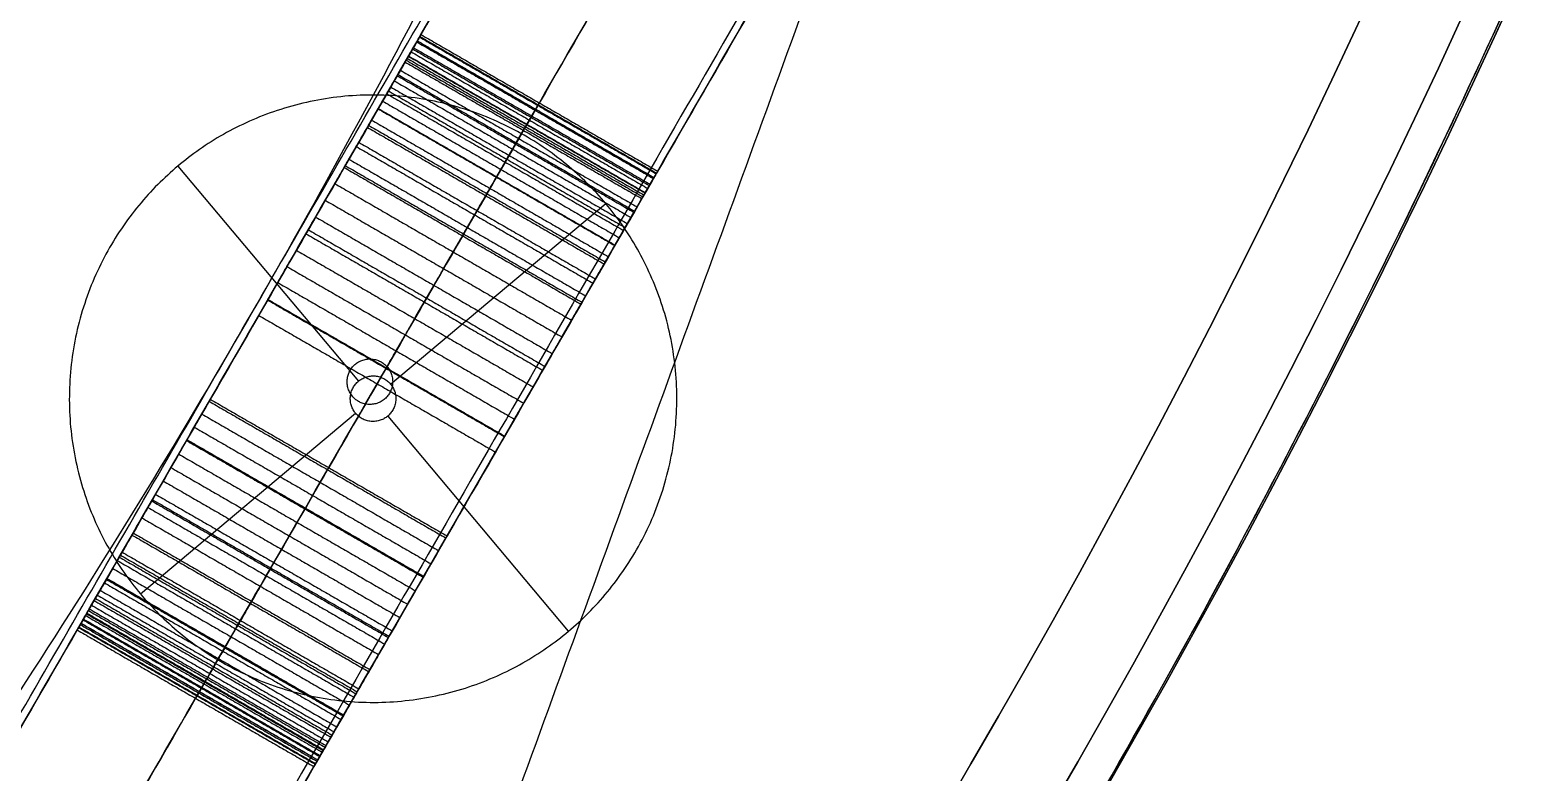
# Model space of a CAD drawing. Header units: millimetres. Extents: x -610 to 610, y -610 to 610.
# Drawn here: x 458 to 556.2, y -303.1 to -254.2 of the extents above; entities that cross this region are included whole.
import ezdxf

# ---------------------------------------------------------------- set-up
doc = ezdxf.new("R2010")
doc.units = ezdxf.units.MM
doc.layers.add('base', color=7, linetype='Continuous', true_color=0xffecbc)

msp = doc.modelspace()

# ---------------------------------------------------------------- linework, layer by layer
at = {"layer": 'base'}
for p, q in [((359.951, -468.978, 122.966), (561.082, -120.609, 122.966)), ((375.539, -477.978, 122.966), (576.67, -129.609, 122.966)), ((467.766, -263.166, -13.034), (479.658, -277.338, -13.034)), ((467.766, -263.166, -31.034), (479.658, -277.338, -31.034)), ((481.771, -277.523, -13.034), (495.943, -265.632, -13.034)), ((481.771, -277.523, -31.034), (495.943, -265.632, -31.034)), ((469.951, -278.452, 244.966), (469.951, -278.452, 190.199)), ((469.951, -278.452, 138.601), (469.951, -278.452, 0.966)), ((465.301, -291.343, -13.034), (479.473, -279.451, -13.034)), ((465.301, -291.343, -31.034), (479.473, -279.451, -31.034)), ((481.586, -279.636, -13.034), (493.478, -293.808, -13.034)), ((481.586, -279.636, -31.034), (493.478, -293.808, -31.034)), ((485.539, -287.452, 244.966), (485.539, -287.452, 190.199)), ((485.539, -287.452, 138.601), (485.539, -287.452, 0.966))]:
    msp.add_line(p, q, dxfattribs=at)
for centre, radius in [((0, 0, 249.466), 610), ((0, 0, 250.466), 610), ((0, 0, 243.455), 607.51), ((0, 0, 256.476), 607.51), ((0, 0, 240.966), 601.5), ((0, 0, 258.966), 601.5)]:
    msp.add_circle(centre, radius, dxfattribs=at)
at = {"layer": 'base', "extrusion": (0, 0, -1)}
for centre, radius in [((0, 0, 3.534), 610), ((0, 0, 4.534), 610), ((0, 0, -2.476), 607.51), ((0, 0, 10.545), 607.51), ((0, 0, -4.966), 601.5), ((0, 0, 13.034), 601.5)]:
    msp.add_circle(centre, radius, dxfattribs=at)
at = {"layer": 'base'}
for points, weights, degree, knots in [([(-495.198, -356.201, -4.034), (-851.399, 138.996, -4.034), (-356.201, 495.198, -4.034), (138.996, 851.399, -4.034), (495.198, 356.201, -4.034), (851.399, -138.996, -4.034), (356.201, -495.198, -4.034), (-138.996, -851.399, -4.034), (-495.198, -356.201, -4.034)], [1, 0.707106781187, 1, 0.707106781187, 1, 0.707106781187, 1, 0.707106781187, 1], 2, [0, 0, 0, 958.185759, 958.185759, 1916.371519, 1916.371519, 2874.557278, 2874.557278, 3832.743037, 3832.743037, 3832.743037]), ([(-610, 0, 249.966), (-610, -610, 249.966), (0, -610, 249.966), (610, -610, 249.966), (610, 0, 249.966), (610, 610, 249.966), (0, 610, 249.966), (-610, 610, 249.966), (-610, 0, 249.966)], [1, 0.707106781187, 1, 0.707106781187, 1, 0.707106781187, 1, 0.707106781187, 1], 2, [0, 0, 0, 958.185759, 958.185759, 1916.371519, 1916.371519, 2874.557278, 2874.557278, 3832.743037, 3832.743037, 3832.743037]), ([(32.649, -544.756, 240.966), (-510.363, -577.301, 240.966), (-544.649, -34.396, 240.966), (-578.935, 508.509, 240.966), (-36.142, 544.535, 240.966), (506.65, 580.562, 240.966), (544.417, 37.888, 240.966), (582.184, -504.785, 240.966), (39.634, -544.292, 240.966)], [1, 0.708239625255, 1, 0.708239625255, 1, 0.708239625255, 1, 0.708239625255, 1], 2, [654.018286, 654.018286, 654.018286, 1509.504571, 1509.504571, 2364.990855, 2364.990855, 3220.47714, 3220.47714, 4075.963425, 4075.963425, 4075.963425]), ([(32.649, -544.756, 244.966), (-510.363, -577.301, 244.966), (-544.649, -34.396, 244.966), (-578.935, 508.509, 244.966), (-36.142, 544.535, 244.966), (506.65, 580.562, 244.966), (544.417, 37.888, 244.966), (582.184, -504.785, 244.966), (39.634, -544.292, 244.966)], [1, 0.708239625255, 1, 0.708239625255, 1, 0.708239625255, 1, 0.708239625255, 1], 2, [654.018286, 654.018286, 654.018286, 1509.504571, 1509.504571, 2364.990855, 2364.990855, 3220.47714, 3220.47714, 4075.963425, 4075.963425, 4075.963425]), ([(32.649, -544.756, 242.966), (-510.363, -577.301, 242.966), (-544.649, -34.396, 242.966), (-578.935, 508.509, 242.966), (-36.142, 544.535, 242.966), (506.65, 580.562, 242.966), (544.417, 37.888, 242.966), (582.184, -504.785, 242.966), (39.634, -544.292, 242.966)], [1, 0.708239625255, 1, 0.708239625255, 1, 0.708239625255, 1, 0.708239625255, 1], 2, [654.018286, 654.018286, 654.018286, 1509.504571, 1509.504571, 2364.990855, 2364.990855, 3220.47714, 3220.47714, 4075.963425, 4075.963425, 4075.963425]), ([(467.766, -263.166, -13.034), (483.087, -250.311, -13.034), (495.943, -265.632, -13.034), (508.799, -280.952, -13.034), (493.478, -293.808, -13.034), (478.157, -306.664, -13.034), (465.301, -291.343, -13.034), (452.445, -276.022, -13.034), (467.766, -263.166, -13.034)], [1, 0.707106781187, 1, 0.707106781187, 1, 0.707106781187, 1, 0.707106781187, 1], 2, [0, 0, 0, 31.415927, 31.415927, 62.831853, 62.831853, 94.24778, 94.24778, 125.663706, 125.663706, 125.663706]), ([(467.766, -263.166, -31.034), (483.087, -250.311, -31.034), (495.943, -265.632, -31.034), (508.799, -280.952, -31.034), (493.478, -293.808, -31.034), (478.157, -306.664, -31.034), (465.301, -291.343, -31.034), (452.445, -276.022, -31.034), (467.766, -263.166, -31.034)], [1, 0.707106781187, 1, 0.707106781187, 1, 0.707106781187, 1, 0.707106781187, 1], 2, [0, 0, 0, 31.415927, 31.415927, 62.831853, 62.831853, 94.24778, 94.24778, 125.663706, 125.663706, 125.663706]), ([(467.766, -263.166, -22.034), (483.087, -250.311, -22.034), (495.943, -265.632, -22.034), (508.799, -280.952, -22.034), (493.478, -293.808, -22.034), (478.157, -306.664, -22.034), (465.301, -291.343, -22.034), (452.445, -276.022, -22.034), (467.766, -263.166, -22.034)], [1, 0.707106781187, 1, 0.707106781187, 1, 0.707106781187, 1, 0.707106781187, 1], 2, [0, 0, 0, 31.415927, 31.415927, 62.831853, 62.831853, 94.24778, 94.24778, 125.663706, 125.663706, 125.663706]), ([(481.163, -276.068, -13.034), (479.864, -275.318, -13.034), (479.114, -276.617, -13.034), (478.364, -277.916, -13.034), (479.663, -278.666, -13.034), (480.962, -279.416, -13.034), (481.712, -278.117, -13.034), (482.462, -276.818, -13.034), (481.163, -276.068, -13.034)], [1, 0.707106781187, 1, 0.707106781187, 1, 0.707106781187, 1, 0.707106781187, 1], 2, [3842.167815, 3842.167815, 3842.167815, 3844.52401, 3844.52401, 3846.880204, 3846.880204, 3849.236399, 3849.236399, 3851.592593, 3851.592593, 3851.592593]), ([(481.163, -276.068, 0.966), (479.864, -275.318, 0.966), (479.114, -276.617, 0.966), (478.364, -277.916, 0.966), (479.663, -278.666, 0.966), (480.962, -279.416, 0.966), (481.712, -278.117, 0.966), (482.462, -276.818, 0.966), (481.163, -276.068, 0.966)], [1, 0.707106781187, 1, 0.707106781187, 1, 0.707106781187, 1, 0.707106781187, 1], 2, [3842.167815, 3842.167815, 3842.167815, 3844.52401, 3844.52401, 3846.880204, 3846.880204, 3849.236399, 3849.236399, 3851.592593, 3851.592593, 3851.592593]), ([(481.163, -276.068, -4.034), (479.864, -275.318, -4.034), (479.114, -276.617, -4.034), (478.364, -277.916, -4.034), (479.663, -278.666, -4.034), (480.962, -279.416, -4.034), (481.712, -278.117, -4.034), (482.462, -276.818, -4.034), (481.163, -276.068, -4.034)], [1, 0.707106781187, 1, 0.707106781187, 1, 0.707106781187, 1, 0.707106781187, 1], 2, [3842.167815, 3842.167815, 3842.167815, 3844.52401, 3844.52401, 3846.880204, 3846.880204, 3849.236399, 3849.236399, 3851.592593, 3851.592593, 3851.592593]), ([(479.658, -277.338, -13.034), (478.509, -278.302, -13.034), (479.473, -279.451, -13.034), (480.437, -280.601, -13.034), (481.586, -279.636, -13.034), (482.735, -278.672, -13.034), (481.771, -277.523, -13.034), (480.807, -276.374, -13.034), (479.658, -277.338, -13.034)], [1, 0.707106781187, 1, 0.707106781187, 1, 0.707106781187, 1, 0.707106781187, 1], 2, [125.663706, 125.663706, 125.663706, 128.019901, 128.019901, 130.376095, 130.376095, 132.73229, 132.73229, 135.088484, 135.088484, 135.088484]), ([(479.658, -277.338, -31.034), (478.509, -278.302, -31.034), (479.473, -279.451, -31.034), (480.437, -280.601, -31.034), (481.586, -279.636, -31.034), (482.735, -278.672, -31.034), (481.771, -277.523, -31.034), (480.807, -276.374, -31.034), (479.658, -277.338, -31.034)], [1, 0.707106781187, 1, 0.707106781187, 1, 0.707106781187, 1, 0.707106781187, 1], 2, [125.663706, 125.663706, 125.663706, 128.019901, 128.019901, 130.376095, 130.376095, 132.73229, 132.73229, 135.088484, 135.088484, 135.088484]), ([(479.658, -277.338, -22.034), (478.509, -278.302, -22.034), (479.473, -279.451, -22.034), (480.437, -280.601, -22.034), (481.586, -279.636, -22.034), (482.735, -278.672, -22.034), (481.771, -277.523, -22.034), (480.807, -276.374, -22.034), (479.658, -277.338, -22.034)], [1, 0.707106781187, 1, 0.707106781187, 1, 0.707106781187, 1, 0.707106781187, 1], 2, [125.663706, 125.663706, 125.663706, 128.019901, 128.019901, 130.376095, 130.376095, 132.73229, 132.73229, 135.088484, 135.088484, 135.088484]), ([(469.906, -278.529, 138.544), (469.881, -278.574, 138.529), (469.855, -278.618, 138.514), (469.829, -278.663, 138.5), (469.671, -278.938, 138.412), (469.51, -279.217, 138.34), (469.347, -279.498, 138.284), (469.182, -279.783, 138.226), (469.016, -280.072, 138.185), (468.849, -280.361, 138.159), (468.679, -280.655, 138.132), (468.509, -280.95, 138.122), (468.339, -281.244, 138.128), (468.167, -281.542, 138.134), (467.996, -281.839, 138.155), (467.825, -282.135, 138.192), (467.653, -282.433, 138.228), (467.482, -282.729, 138.28), (467.312, -283.023, 138.345), (467.141, -283.32, 138.411), (466.97, -283.615, 138.491), (466.802, -283.906, 138.584), (466.632, -284.202, 138.678), (466.463, -284.494, 138.786), (466.297, -284.782, 138.905), (466.128, -285.074, 139.027), (465.961, -285.363, 139.162), (465.797, -285.647, 139.308), (465.461, -286.229, 139.608), (465.136, -286.792, 139.959), (464.825, -287.33, 140.354), (464.503, -287.889, 140.764), (464.196, -288.42, 141.222), (463.907, -288.921, 141.721), (463.606, -289.442, 142.243), (463.325, -289.929, 142.81), (463.066, -290.376, 143.416), (462.797, -290.843, 144.048), (462.553, -291.266, 144.723), (462.336, -291.641, 145.432), (462.11, -292.032, 146.173), (461.915, -292.371, 146.951), (461.751, -292.655, 147.754), (461.666, -292.801, 148.171), (461.59, -292.933, 148.595), (461.523, -293.05, 149.025), (461.453, -293.171, 149.466), (461.393, -293.275, 149.912), (461.342, -293.364, 150.363), (461.235, -293.549, 151.305), (461.167, -293.666, 152.264), (461.137, -293.719, 153.227), (461.097, -293.788, 154.47), (461.366, -293.322, 155.593), (461.875, -292.441, 156.31)], [1, 1, 1, 1, 1, 1, 1, 1, 1, 1, 1, 1, 1, 1, 1, 1, 1, 1, 1, 1, 1, 1, 1, 1, 1, 1, 1, 1, 1, 1, 1, 1, 1, 1, 1, 1, 1, 1, 1, 1, 1, 1, 1, 1, 1, 1, 1, 1, 1, 1, 1, 1, 0.915105733995, 0.915105733995, 1], 3, [1906.864799, 1906.864799, 1906.864799, 1906.864799, 1907.024916, 1907.024916, 1907.024916, 1908.013528, 1908.013528, 1908.013528, 1909.01806, 1909.01806, 1909.01806, 1910.039247, 1910.039247, 1910.039247, 1911.06999, 1911.06999, 1911.06999, 1912.107195, 1912.107195, 1912.107195, 1913.154889, 1913.154889, 1913.154889, 1914.216163, 1914.216163, 1914.216163, 1915.293393, 1915.293393, 1915.293393, 1917.502757, 1917.502757, 1917.502757, 1919.794297, 1919.794297, 1919.794297, 1922.183385, 1922.183385, 1922.183385, 1924.675663, 1924.675663, 1924.675663, 1927.278617, 1927.278617, 1927.278617, 1928.629144, 1928.629144, 1928.629144, 1930.015957, 1930.015957, 1930.015957, 1932.912329, 1932.912329, 1932.912329, 1936.48356, 1936.48356, 1936.48356, 1936.48356]), ([(477.701, -283.029, 138.544), (477.675, -283.074, 138.529), (477.649, -283.118, 138.514), (477.624, -283.163, 138.5), (477.465, -283.438, 138.412), (477.304, -283.717, 138.34), (477.142, -283.998, 138.284), (476.977, -284.283, 138.226), (476.81, -284.572, 138.185), (476.643, -284.861, 138.159), (476.474, -285.155, 138.132), (476.303, -285.45, 138.122), (476.133, -285.744, 138.128), (475.961, -286.042, 138.134), (475.79, -286.339, 138.155), (475.619, -286.635, 138.192), (475.447, -286.933, 138.228), (475.276, -287.229, 138.28), (475.106, -287.523, 138.345), (474.935, -287.82, 138.411), (474.765, -288.115, 138.491), (474.596, -288.406, 138.584), (474.426, -288.702, 138.678), (474.257, -288.994, 138.786), (474.091, -289.282, 138.905), (473.922, -289.574, 139.027), (473.755, -289.863, 139.162), (473.591, -290.147, 139.308), (473.255, -290.729, 139.608), (472.93, -291.292, 139.959), (472.619, -291.83, 140.354), (472.297, -292.389, 140.764), (471.99, -292.92, 141.222), (471.701, -293.421, 141.721), (471.4, -293.942, 142.243), (471.119, -294.429, 142.81), (470.861, -294.876, 143.416), (470.591, -295.343, 144.048), (470.347, -295.766, 144.723), (470.131, -296.141, 145.432), (469.905, -296.532, 146.173), (469.709, -296.871, 146.951), (469.545, -297.155, 147.754), (469.461, -297.301, 148.171), (469.384, -297.433, 148.595), (469.317, -297.55, 149.025), (469.248, -297.671, 149.466), (469.187, -297.775, 149.912), (469.136, -297.864, 150.363), (469.029, -298.049, 151.305), (468.962, -298.166, 152.264), (468.931, -298.219, 153.227), (468.891, -298.288, 154.47), (469.16, -297.822, 155.593), (469.669, -296.941, 156.31)], [1, 1, 1, 1, 1, 1, 1, 1, 1, 1, 1, 1, 1, 1, 1, 1, 1, 1, 1, 1, 1, 1, 1, 1, 1, 1, 1, 1, 1, 1, 1, 1, 1, 1, 1, 1, 1, 1, 1, 1, 1, 1, 1, 1, 1, 1, 1, 1, 1, 1, 1, 1, 0.915105733995, 0.915105733995, 1], 3, [1906.864799, 1906.864799, 1906.864799, 1906.864799, 1907.024916, 1907.024916, 1907.024916, 1908.013528, 1908.013528, 1908.013528, 1909.01806, 1909.01806, 1909.01806, 1910.039247, 1910.039247, 1910.039247, 1911.06999, 1911.06999, 1911.06999, 1912.107195, 1912.107195, 1912.107195, 1913.154889, 1913.154889, 1913.154889, 1914.216163, 1914.216163, 1914.216163, 1915.293393, 1915.293393, 1915.293393, 1917.502757, 1917.502757, 1917.502757, 1919.794297, 1919.794297, 1919.794297, 1922.183385, 1922.183385, 1922.183385, 1924.675663, 1924.675663, 1924.675663, 1927.278617, 1927.278617, 1927.278617, 1928.629144, 1928.629144, 1928.629144, 1930.015957, 1930.015957, 1930.015957, 1932.912329, 1932.912329, 1932.912329, 1936.48356, 1936.48356, 1936.48356, 1936.48356]), ([(485.495, -287.529, 138.544), (485.469, -287.574, 138.529), (485.444, -287.618, 138.514), (485.418, -287.663, 138.5), (485.259, -287.938, 138.412), (485.098, -288.217, 138.34), (484.936, -288.498, 138.284), (484.771, -288.783, 138.226), (484.605, -289.072, 138.185), (484.438, -289.361, 138.159), (484.268, -289.655, 138.132), (484.098, -289.95, 138.122), (483.927, -290.244, 138.128), (483.756, -290.542, 138.134), (483.584, -290.839, 138.155), (483.413, -291.135, 138.192), (483.241, -291.433, 138.228), (483.07, -291.729, 138.28), (482.9, -292.023, 138.345), (482.729, -292.32, 138.411), (482.559, -292.615, 138.491), (482.391, -292.906, 138.584), (482.22, -293.202, 138.678), (482.051, -293.494, 138.786), (481.885, -293.782, 138.905), (481.716, -294.074, 139.027), (481.549, -294.363, 139.162), (481.386, -294.647, 139.308), (481.049, -295.229, 139.608), (480.724, -295.792, 139.959), (480.414, -296.33, 140.354), (480.091, -296.889, 140.764), (479.784, -297.42, 141.222), (479.495, -297.921, 141.721), (479.194, -298.442, 142.243), (478.913, -298.929, 142.81), (478.655, -299.376, 143.416), (478.386, -299.843, 144.048), (478.141, -300.266, 144.723), (477.925, -300.641, 145.432), (477.699, -301.032, 146.173), (477.503, -301.371, 146.951), (477.34, -301.655, 147.754), (477.255, -301.801, 148.171), (477.179, -301.933, 148.595), (477.111, -302.05, 149.025), (477.042, -302.171, 149.466), (476.981, -302.275, 149.912), (476.93, -302.364, 150.363), (476.823, -302.549, 151.305), (476.756, -302.666, 152.264), (476.725, -302.719, 153.227), (476.685, -302.788, 154.47), (476.954, -302.322, 155.593), (477.463, -301.441, 156.31)], [1, 1, 1, 1, 1, 1, 1, 1, 1, 1, 1, 1, 1, 1, 1, 1, 1, 1, 1, 1, 1, 1, 1, 1, 1, 1, 1, 1, 1, 1, 1, 1, 1, 1, 1, 1, 1, 1, 1, 1, 1, 1, 1, 1, 1, 1, 1, 1, 1, 1, 1, 1, 0.915105733995, 0.915105733995, 1], 3, [1906.864799, 1906.864799, 1906.864799, 1906.864799, 1907.024916, 1907.024916, 1907.024916, 1908.013528, 1908.013528, 1908.013528, 1909.01806, 1909.01806, 1909.01806, 1910.039247, 1910.039247, 1910.039247, 1911.06999, 1911.06999, 1911.06999, 1912.107195, 1912.107195, 1912.107195, 1913.154889, 1913.154889, 1913.154889, 1914.216163, 1914.216163, 1914.216163, 1915.293393, 1915.293393, 1915.293393, 1917.502757, 1917.502757, 1917.502757, 1919.794297, 1919.794297, 1919.794297, 1922.183385, 1922.183385, 1922.183385, 1924.675663, 1924.675663, 1924.675663, 1927.278617, 1927.278617, 1927.278617, 1928.629144, 1928.629144, 1928.629144, 1930.015957, 1930.015957, 1930.015957, 1932.912329, 1932.912329, 1932.912329, 1936.48356, 1936.48356, 1936.48356, 1936.48356])]:
    msp.add_rational_spline(points, weights, degree=degree, knots=knots, dxfattribs=at)
for points, degree in [([(461.246, -383.906, 240.966), (530.676, -193.15, 240.966), (600.106, -2.394, 240.966)], 2), ([(461.246, -383.906, 244.966), (530.676, -193.15, 244.966), (600.106, -2.394, 244.966)], 2), ([(461.246, -383.906, 242.966), (530.676, -193.15, 242.966), (600.106, -2.394, 242.966)], 2), ([(589.707, -106.065, 4.966), (488.208, -281.867, 4.966), (386.708, -457.669, 4.966)], 2), ([(589.707, -106.065, 0.966), (488.208, -281.867, 0.966), (386.708, -457.669, 0.966)], 2), ([(589.707, -106.065, 2.966), (488.208, -281.867, 2.966), (386.708, -457.669, 2.966)], 2), ([(378.82, -436.295, 0.966), (473.096, -273.004, 0.966), (567.372, -109.714, 0.966)], 2), ([(386.615, -440.795, 0.966), (480.89, -277.504, 0.966), (575.166, -114.214, 0.966)], 2), ([(394.409, -445.295, 0.966), (488.685, -282.004, 0.966), (582.96, -118.714, 0.966)], 2), ([(561.082, -120.609, 244.966), (463.098, -290.321, 244.966), (365.115, -460.033, 244.966)], 2), ([(568.876, -125.109, 244.966), (470.893, -294.821, 244.966), (372.909, -464.533, 244.966)], 2), ([(576.67, -129.609, 244.966), (478.687, -299.321, 244.966), (380.703, -469.033, 244.966)], 2), ([(483.498, -254.989, 167.42), (491.292, -259.489, 167.42), (499.086, -263.989, 167.42)], 2), ([(483.536, -254.922, 158.957), (491.331, -259.422, 158.957), (499.125, -263.922, 158.957)], 2), ([(483.68, -254.673, 165.755), (491.474, -259.173, 165.755), (499.268, -263.673, 165.755)], 2), ([(483.705, -254.63, 160.65), (491.499, -259.13, 160.65), (499.293, -263.63, 160.65)], 2), ([(483.775, -254.508, 164.065), (491.569, -259.008, 164.065), (499.364, -263.508, 164.065)], 2), ([(482.8, -256.196, 155.228), (478.502, -263.641, 149.666), (474.204, -271.085, 144.105), (469.906, -278.529, 138.544)], 3), ([(482.8, -256.196, 155.228), (490.595, -260.696, 155.228), (498.389, -265.196, 155.228)], 2), ([(482.871, -256.075, 170.586), (490.665, -260.575, 170.586), (498.459, -265.075, 170.586)], 2), ([(482.949, -255.94, 182.885), (490.743, -260.44, 182.885), (498.537, -264.94, 182.885)], 2), ([(482.962, -255.917, 186.829), (490.756, -260.417, 186.829), (498.55, -264.917, 186.829)], 2), ([(483.12, -255.642, 184.87), (490.915, -260.142, 184.87), (498.709, -264.642, 184.87)], 2), ([(483.228, -255.456, 169.039), (491.022, -259.956, 169.039), (498.816, -264.456, 169.039)], 2), ([(483.278, -255.368, 157.305), (491.073, -259.868, 157.305), (498.867, -264.368, 157.305)], 2), ([(482.258, -257.136, 181.419), (481.103, -259.137, 180.085), (479.947, -261.138, 178.75), (478.792, -263.14, 177.416)], 3), ([(482.211, -257.216, 172.626), (490.006, -261.716, 172.626), (497.8, -266.216, 172.626)], 2), ([(482.258, -257.136, 181.419), (490.052, -261.636, 181.419), (497.847, -266.136, 181.419)], 2), ([(482.418, -256.858, 190.215), (490.213, -261.358, 190.215), (498.007, -265.858, 190.215)], 2), ([(482.73, -256.318, 188.604), (490.525, -260.818, 188.604), (498.319, -265.318, 188.604)], 2), ([(481.634, -258.217, 173.931), (489.428, -262.717, 173.931), (497.222, -267.217, 173.931)], 2), ([(481.781, -257.961, 192.318), (489.576, -262.461, 192.318), (497.37, -266.961, 192.318)], 2), ([(482.017, -257.553, 191.662), (489.811, -262.053, 191.662), (497.605, -266.553, 191.662)], 2), ([(481.246, -258.889, 193.477), (489.04, -263.389, 193.477), (496.834, -267.889, 193.477)], 2), ([(481.524, -258.407, 192.925), (489.318, -262.907, 192.925), (497.112, -267.407, 192.925)], 2), ([(480.525, -260.138, 179.417), (488.319, -264.638, 179.417), (496.113, -269.138, 179.417)], 2), ([(480.951, -259.4, 193.972), (488.745, -263.9, 193.972), (496.539, -268.4, 193.972)], 2), ([(480.965, -259.374, 175.088), (488.76, -263.874, 175.088), (496.554, -268.374, 175.088)], 2), ([(490.595, -260.696, 155.228), (486.297, -268.141, 149.666), (481.999, -275.585, 144.105), (477.701, -283.029, 138.544)], 3), ([(480.247, -260.618, 176.038), (488.042, -265.118, 176.038), (495.836, -269.618, 176.038)], 2), ([(480.326, -260.482, 194.78), (488.12, -264.982, 194.78), (495.914, -269.482, 194.78)], 2), ([(479.517, -261.883, 176.798), (487.311, -266.383, 176.798), (495.106, -270.883, 176.798)], 2), ([(479.679, -261.603, 195.361), (487.473, -266.103, 195.361), (495.267, -270.603, 195.361)], 2), ([(490.052, -261.636, 181.419), (488.897, -263.637, 180.085), (487.741, -265.638, 178.75), (486.586, -267.64, 177.416)], 3), ([(467.766, -263.166, -13.034), (467.766, -263.166, -22.034), (467.766, -263.166, -31.034)], 2), ([(478.792, -263.14, 177.416), (486.586, -267.64, 177.416), (494.38, -272.14, 177.416)], 2), ([(478.792, -263.14, 177.416), (478.792, -263.14, 177.416), (478.792, -263.14, 177.416), (478.792, -263.14, 177.416)], 3), ([(478.792, -263.14, 177.416), (486.586, -267.64, 177.416), (494.38, -272.14, 177.416)], 2), ([(478.792, -263.14, 177.416), (486.586, -267.64, 177.416), (494.38, -272.14, 177.416)], 2), ([(479.036, -262.716, 195.748), (486.831, -267.216, 195.748), (494.625, -271.716, 195.748)], 2), ([(478.722, -263.261, 195.884), (486.516, -267.761, 195.884), (494.31, -272.261, 195.884)], 2), ([(478.107, -264.325, 196.067), (485.901, -268.825, 196.067), (493.696, -273.325, 196.067)], 2), ([(477.474, -265.423, 196.153), (485.268, -269.923, 196.153), (493.062, -274.423, 196.153)], 2), ([(498.389, -265.196, 155.228), (494.091, -272.641, 149.666), (489.793, -280.085, 144.105), (485.495, -287.529, 138.544)], 3), ([(495.943, -265.632, -13.034), (495.943, -265.632, -22.034), (495.943, -265.632, -31.034)], 2), ([(476.838, -266.524, 196.144), (484.632, -271.024, 196.144), (492.426, -275.524, 196.144)], 2), ([(497.847, -266.136, 181.419), (496.691, -268.137, 180.085), (495.536, -270.138, 178.75), (494.38, -272.14, 177.416)], 3), ([(476.203, -267.624, 196.041), (483.997, -272.124, 196.041), (491.791, -276.624, 196.041)], 2), ([(476.353, -267.363, 146.886), (484.148, -271.863, 146.886), (491.942, -276.363, 146.886)], 2), ([(486.586, -267.64, 177.416), (486.586, -267.64, 177.416), (486.586, -267.64, 177.416), (486.586, -267.64, 177.416)], 3), ([(475.573, -268.714, 195.846), (483.368, -273.214, 195.846), (491.162, -277.714, 195.846)], 2), ([(474.953, -269.788, 195.556), (482.747, -274.288, 195.556), (490.542, -278.788, 195.556)], 2), ([(474.346, -270.839, 195.163), (482.141, -275.339, 195.163), (489.935, -279.839, 195.163)], 2), ([(463.062, -290.384, 182.097), (466.602, -284.253, 186.26), (470.141, -278.123, 190.422), (473.681, -271.992, 194.585)], 3), ([(473.681, -271.992, 194.585), (481.475, -276.492, 194.585), (489.269, -280.992, 194.585)], 2), ([(473.703, -271.953, 194.607), (481.498, -276.453, 194.607), (489.292, -280.953, 194.607)], 2), ([(494.38, -272.14, 177.416), (494.38, -272.14, 177.416), (494.38, -272.14, 177.416), (494.38, -272.14, 177.416)], 3), ([(473.096, -273.004, 0.966), (480.89, -277.504, 0.966), (488.685, -282.004, 0.966)], 2), ([(470.856, -294.884, 182.097), (474.396, -288.753, 186.26), (477.935, -282.623, 190.422), (481.475, -276.492, 194.585)], 3), ([(479.114, -276.617, 0.966), (479.114, -276.617, -6.034), (479.114, -276.617, -13.034)], 2), ([(481.163, -276.068, 0.966), (481.163, -276.068, -6.034), (481.163, -276.068, -13.034)], 2), ([(479.658, -277.338, -13.034), (479.658, -277.338, -22.034), (479.658, -277.338, -31.034)], 2), ([(481.771, -277.523, -13.034), (481.771, -277.523, -22.034), (481.771, -277.523, -31.034)], 2), ([(469.829, -278.663, 138.5), (477.624, -283.163, 138.5), (485.418, -287.663, 138.5)], 2), ([(469.906, -278.529, 138.544), (477.701, -283.029, 138.544), (485.495, -287.529, 138.544)], 2), ([(479.663, -278.666, 0.966), (479.663, -278.666, -6.034), (479.663, -278.666, -13.034)], 2), ([(481.712, -278.117, 0.966), (481.712, -278.117, -6.034), (481.712, -278.117, -13.034)], 2), ([(469.347, -279.498, 138.284), (477.142, -283.998, 138.284), (484.936, -288.498, 138.284)], 2), ([(479.473, -279.451, -13.034), (479.473, -279.451, -22.034), (479.473, -279.451, -31.034)], 2), ([(481.586, -279.636, -13.034), (481.586, -279.636, -22.034), (481.586, -279.636, -31.034)], 2), ([(468.849, -280.361, 138.159), (476.643, -284.861, 138.159), (484.438, -289.361, 138.159)], 2), ([(468.339, -281.244, 138.128), (476.133, -285.744, 138.128), (483.927, -290.244, 138.128)], 2), ([(468.371, -281.188, 188.341), (476.166, -285.688, 188.341), (483.96, -290.188, 188.341)], 2), ([(478.651, -299.384, 182.097), (482.19, -293.253, 186.26), (485.73, -287.123, 190.422), (489.269, -280.992, 194.585)], 3), ([(467.825, -282.135, 138.192), (475.619, -286.635, 138.192), (483.413, -291.135, 138.192)], 2), ([(488.208, -281.867, 4.966), (488.208, -281.867, 2.966), (488.208, -281.867, 0.966)], 2), ([(467.312, -283.023, 138.345), (475.106, -287.523, 138.345), (482.9, -292.023, 138.345)], 2), ([(466.802, -283.906, 138.584), (474.596, -288.406, 138.584), (482.391, -292.906, 138.584)], 2), ([(461.875, -292.441, 156.31), (463.281, -290.005, 157.934), (464.687, -287.57, 159.558), (466.093, -285.135, 161.181)], 3), ([(465.797, -285.647, 139.308), (473.591, -290.147, 139.308), (481.386, -294.647, 139.308)], 2), ([(466.044, -285.219, 161.212), (473.839, -289.719, 161.212), (481.633, -294.219, 161.212)], 2), ([(466.093, -285.135, 161.181), (473.887, -289.635, 161.181), (481.681, -294.135, 161.181)], 2), ([(466.297, -284.782, 138.905), (474.091, -289.282, 138.905), (481.885, -293.782, 138.905)], 2), ([(465.398, -286.338, 161.646), (473.193, -290.838, 161.646), (480.987, -295.338, 161.646)], 2), ([(464.747, -287.465, 162.148), (472.542, -291.965, 162.148), (480.336, -296.465, 162.148)], 2), ([(464.825, -287.33, 140.354), (472.619, -291.83, 140.354), (480.414, -296.33, 140.354)], 2), ([(464.096, -288.593, 162.768), (471.89, -293.093, 162.768), (479.684, -297.593, 162.768)], 2), ([(463.477, -289.666, 163.539), (471.271, -294.166, 163.539), (479.065, -298.666, 163.539)], 2), ([(463.778, -289.145, 163.138), (471.572, -293.645, 163.138), (479.366, -298.145, 163.138)], 2), ([(463.907, -288.921, 141.721), (471.701, -293.421, 141.721), (479.495, -297.921, 141.721)], 2), ([(463.984, -288.788, 158.746), (471.778, -293.288, 158.746), (479.572, -297.788, 158.746)], 2), ([(469.669, -296.941, 156.31), (471.075, -294.505, 157.934), (472.481, -292.07, 159.558), (473.887, -289.635, 161.181)], 3), ([(462.93, -290.613, 164.435), (470.724, -295.113, 164.435), (478.518, -299.613, 164.435)], 2), ([(463.062, -290.384, 182.097), (470.856, -294.884, 182.097), (478.651, -299.384, 182.097)], 2), ([(463.066, -290.376, 143.416), (470.861, -294.876, 143.416), (478.655, -299.376, 143.416)], 2), ([(463.098, -290.321, 244.966), (470.893, -294.821, 244.966), (478.687, -299.321, 244.966)], 2), ([(462.336, -291.641, 145.432), (470.131, -296.141, 145.432), (477.925, -300.641, 145.432)], 2), ([(462.463, -291.422, 165.435), (470.257, -295.922, 165.435), (478.051, -300.422, 165.435)], 2), ([(462.648, -291.102, 181.285), (470.442, -295.602, 181.285), (478.236, -300.102, 181.285)], 2), ([(465.301, -291.343, -13.034), (465.301, -291.343, -22.034), (465.301, -291.343, -31.034)], 2), ([(461.777, -292.609, 167.64), (469.572, -297.109, 167.64), (477.366, -301.609, 167.64)], 2), ([(461.875, -292.441, 156.31), (469.669, -296.941, 156.31), (477.463, -301.441, 156.31)], 2), ([(461.937, -292.333, 179.261), (469.731, -296.833, 179.261), (477.526, -301.333, 179.261)], 2), ([(462.079, -292.087, 166.514), (469.873, -296.587, 166.514), (477.667, -301.087, 166.514)], 2), ([(462.256, -291.78, 180.303), (470.051, -296.28, 180.303), (477.845, -300.78, 180.303)], 2), ([(461.231, -293.556, 173.005), (469.025, -298.056, 173.005), (476.82, -302.556, 173.005)], 2), ([(461.237, -293.545, 172.474), (469.031, -298.045, 172.474), (476.826, -302.545, 172.474)], 2), ([(461.245, -293.532, 174.074), (469.039, -298.032, 174.074), (476.833, -302.532, 174.074)], 2), ([(461.252, -293.52, 171.939), (469.046, -298.02, 171.939), (476.84, -302.52, 171.939)], 2), ([(461.342, -293.364, 150.363), (469.136, -297.864, 150.363), (476.93, -302.364, 150.363)], 2), ([(461.392, -293.277, 176.253), (469.186, -297.777, 176.253), (476.98, -302.277, 176.253)], 2), ([(461.396, -293.269, 169.928), (469.19, -297.769, 169.928), (476.985, -302.269, 169.928)], 2), ([(461.523, -293.05, 149.025), (469.317, -297.55, 149.025), (477.111, -302.05, 149.025)], 2), ([(461.537, -293.025, 177.351), (469.331, -297.525, 177.351), (477.126, -302.025, 177.351)], 2), ([(461.553, -292.998, 168.785), (469.347, -297.498, 168.785), (477.142, -301.998, 168.785)], 2), ([(461.686, -292.767, 178.185), (469.48, -297.267, 178.185), (477.275, -301.767, 178.185)], 2), ([(461.751, -292.655, 147.754), (469.545, -297.155, 147.754), (477.34, -301.655, 147.754)], 2), ([(461.137, -293.719, 153.227), (468.931, -298.219, 153.227), (476.725, -302.719, 153.227)], 2), ([(477.463, -301.441, 156.31), (478.869, -299.005, 157.934), (480.275, -296.57, 159.558), (481.681, -294.135, 161.181)], 3), ([(493.478, -293.808, -13.034), (493.478, -293.808, -22.034), (493.478, -293.808, -31.034)], 2)]:
    msp.add_open_spline(points, degree=degree, dxfattribs=at)
for points, degree, knots in [([(373.304, -444.886, 4.966), (452.781, -307.227, 4.966), (532.258, -169.569, 4.966), (552.096, -135.208, 4.966), (571.935, -100.847, 4.966)], 2, [-8133.440248, -8133.440248, -8133.440248, -7815.531176, -7815.531176, -7736.178687, -7736.178687, -7736.178687]), ([(373.304, -444.886, 0.966), (452.781, -307.227, 0.966), (532.258, -169.569, 0.966), (552.096, -135.208, 0.966), (571.935, -100.847, 0.966)], 2, [-8133.440248, -8133.440248, -8133.440248, -7815.531176, -7815.531176, -7736.178687, -7736.178687, -7736.178687]), ([(373.304, -444.886, 2.966), (452.781, -307.227, 2.966), (532.258, -169.569, 2.966), (552.096, -135.208, 2.966), (571.935, -100.847, 2.966)], 2, [-8133.440248, -8133.440248, -8133.440248, -7815.531176, -7815.531176, -7736.178687, -7736.178687, -7736.178687]), ([(478.792, -263.14, 177.416), (479.037, -262.715, 177.225), (479.279, -262.296, 177.021), (479.517, -261.883, 176.798), (479.766, -261.452, 176.566), (480.01, -261.029, 176.314), (480.247, -260.618, 176.038), (480.496, -260.188, 175.749), (480.736, -259.772, 175.433), (480.965, -259.374, 175.088), (481.201, -258.967, 174.733), (481.425, -258.579, 174.346), (481.634, -258.217, 173.931), (481.84, -257.859, 173.522), (482.033, -257.525, 173.085), (482.211, -257.216, 172.626), (482.46, -256.786, 171.985), (482.68, -256.405, 171.301), (482.871, -256.075, 170.586), (483.004, -255.843, 170.084), (483.123, -255.637, 169.567), (483.228, -255.456, 169.039), (483.332, -255.275, 168.51), (483.422, -255.119, 167.969), (483.498, -254.989, 167.42), (483.573, -254.858, 166.872), (483.634, -254.753, 166.316), (483.68, -254.673, 165.755), (483.726, -254.593, 165.195), (483.758, -254.538, 164.631), (483.775, -254.508, 164.065), (483.81, -254.448, 162.926), (483.787, -254.488, 161.78), (483.705, -254.63, 160.65), (483.663, -254.702, 160.081), (483.607, -254.799, 159.515), (483.536, -254.922, 158.957), (483.465, -255.045, 158.398), (483.379, -255.194, 157.846), (483.278, -255.368, 157.305), (483.145, -255.599, 156.59), (482.986, -255.875, 155.894), (482.8, -256.196, 155.228)], 3, [1849.267772, 1849.267772, 1849.267772, 1849.267772, 1850.845211, 1850.845211, 1850.845211, 1852.492407, 1852.492407, 1852.492407, 1854.215161, 1854.215161, 1854.215161, 1855.984677, 1855.984677, 1855.984677, 1857.728662, 1857.728662, 1857.728662, 1860.160288, 1860.160288, 1860.160288, 1861.865276, 1861.865276, 1861.865276, 1863.572346, 1863.572346, 1863.572346, 1865.278206, 1865.278206, 1865.278206, 1866.979086, 1866.979086, 1866.979086, 1870.402799, 1870.402799, 1870.402799, 1872.129751, 1872.129751, 1872.129751, 1873.861963, 1873.861963, 1873.861963, 1876.150501, 1876.150501, 1876.150501, 1876.150501]), ([(473.681, -271.992, 194.585), (473.688, -271.979, 194.592), (473.696, -271.966, 194.6), (473.703, -271.953, 194.607), (473.912, -271.591, 194.816), (474.127, -271.218, 195), (474.346, -270.839, 195.163), (474.546, -270.494, 195.312), (474.748, -270.143, 195.442), (474.953, -269.788, 195.556), (475.158, -269.434, 195.669), (475.365, -269.075, 195.765), (475.573, -268.714, 195.846), (475.782, -268.353, 195.927), (475.992, -267.989, 195.992), (476.203, -267.624, 196.041), (476.414, -267.259, 196.091), (476.625, -266.892, 196.125), (476.838, -266.524, 196.144), (477.049, -266.157, 196.162), (477.262, -265.79, 196.165), (477.474, -265.423, 196.153), (477.685, -265.056, 196.14), (477.897, -264.69, 196.112), (478.107, -264.325, 196.067), (478.313, -263.968, 196.022), (478.518, -263.613, 195.962), (478.722, -263.261, 195.884), (478.827, -263.078, 195.843), (478.932, -262.896, 195.798), (479.036, -262.716, 195.748), (479.254, -262.339, 195.643), (479.469, -261.967, 195.515), (479.679, -261.603, 195.361), (479.901, -261.218, 195.198), (480.118, -260.843, 195.005), (480.326, -260.482, 194.78), (480.545, -260.104, 194.545), (480.754, -259.741, 194.275), (480.951, -259.4, 193.972), (481.053, -259.223, 193.815), (481.151, -259.053, 193.65), (481.246, -258.889, 193.477), (481.342, -258.722, 193.301), (481.435, -258.561, 193.117), (481.524, -258.407, 192.925), (481.614, -258.251, 192.73), (481.7, -258.103, 192.527), (481.781, -257.961, 192.318), (481.864, -257.818, 192.106), (481.943, -257.682, 191.887), (482.017, -257.553, 191.662), (482.169, -257.29, 191.201), (482.302, -257.06, 190.716), (482.418, -256.858, 190.215), (482.54, -256.648, 189.693), (482.643, -256.469, 189.153), (482.73, -256.318, 188.604), (482.823, -256.156, 188.022), (482.899, -256.025, 187.428), (482.962, -255.917, 186.829), (483.029, -255.8, 186.181), (483.081, -255.711, 185.527), (483.12, -255.642, 184.87)], 3, [1997.650772, 1997.650772, 1997.650772, 1997.650772, 1997.701368, 1997.701368, 1997.701368, 1999.102973, 1999.102973, 1999.102973, 2000.378909, 2000.378909, 2000.378909, 2001.65321, 2001.65321, 2001.65321, 2002.927467, 2002.927467, 2002.927467, 2004.201314, 2004.201314, 2004.201314, 2005.473773, 2005.473773, 2005.473773, 2006.744279, 2006.744279, 2006.744279, 2007.987374, 2007.987374, 2007.987374, 2008.631143, 2008.631143, 2008.631143, 2009.974073, 2009.974073, 2009.974073, 2011.393194, 2011.393194, 2011.393194, 2012.883834, 2012.883834, 2012.883834, 2013.653736, 2013.653736, 2013.653736, 2014.437581, 2014.437581, 2014.437581, 2015.233808, 2015.233808, 2015.233808, 2016.041931, 2016.041931, 2016.041931, 2017.698036, 2017.698036, 2017.698036, 2019.426346, 2019.426346, 2019.426346, 2021.262003, 2021.262003, 2021.262003, 2023.246611, 2023.246611, 2023.246611, 2023.246611]), ([(486.586, -267.64, 177.416), (486.831, -267.215, 177.225), (487.073, -266.796, 177.021), (487.311, -266.383, 176.798), (487.56, -265.952, 176.566), (487.804, -265.529, 176.314), (488.042, -265.118, 176.038), (488.29, -264.688, 175.749), (488.53, -264.272, 175.433), (488.76, -263.874, 175.088), (488.995, -263.467, 174.733), (489.219, -263.079, 174.346), (489.428, -262.717, 173.931), (489.635, -262.359, 173.522), (489.827, -262.025, 173.085), (490.006, -261.716, 172.626), (490.254, -261.286, 171.985), (490.474, -260.905, 171.301), (490.665, -260.575, 170.586), (490.799, -260.343, 170.084), (490.918, -260.137, 169.567), (491.022, -259.956, 169.039), (491.127, -259.775, 168.51), (491.217, -259.619, 167.969), (491.292, -259.489, 167.42), (491.367, -259.358, 166.872), (491.428, -259.253, 166.316), (491.474, -259.173, 165.755), (491.52, -259.093, 165.195), (491.552, -259.038, 164.631), (491.569, -259.008, 164.065), (491.604, -258.948, 162.926), (491.581, -258.988, 161.78), (491.499, -259.13, 160.65), (491.458, -259.202, 160.081), (491.401, -259.299, 159.515), (491.331, -259.422, 158.957), (491.259, -259.545, 158.398), (491.173, -259.694, 157.846), (491.073, -259.868, 157.305), (490.939, -260.099, 156.59), (490.78, -260.375, 155.894), (490.595, -260.696, 155.228)], 3, [1849.267772, 1849.267772, 1849.267772, 1849.267772, 1850.845211, 1850.845211, 1850.845211, 1852.492407, 1852.492407, 1852.492407, 1854.215161, 1854.215161, 1854.215161, 1855.984677, 1855.984677, 1855.984677, 1857.728662, 1857.728662, 1857.728662, 1860.160288, 1860.160288, 1860.160288, 1861.865276, 1861.865276, 1861.865276, 1863.572346, 1863.572346, 1863.572346, 1865.278206, 1865.278206, 1865.278206, 1866.979086, 1866.979086, 1866.979086, 1870.402799, 1870.402799, 1870.402799, 1872.129751, 1872.129751, 1872.129751, 1873.861963, 1873.861963, 1873.861963, 1876.150501, 1876.150501, 1876.150501, 1876.150501]), ([(481.475, -276.492, 194.585), (481.482, -276.479, 194.592), (481.49, -276.466, 194.6), (481.498, -276.453, 194.607), (481.707, -276.091, 194.816), (481.922, -275.718, 195), (482.141, -275.339, 195.163), (482.34, -274.994, 195.312), (482.542, -274.643, 195.442), (482.747, -274.288, 195.556), (482.952, -273.934, 195.669), (483.159, -273.575, 195.765), (483.368, -273.214, 195.846), (483.576, -272.853, 195.927), (483.786, -272.489, 195.992), (483.997, -272.124, 196.041), (484.208, -271.759, 196.091), (484.42, -271.392, 196.125), (484.632, -271.024, 196.144), (484.844, -270.657, 196.162), (485.056, -270.29, 196.165), (485.268, -269.923, 196.153), (485.479, -269.556, 196.14), (485.691, -269.19, 196.112), (485.901, -268.825, 196.067), (486.107, -268.468, 196.022), (486.313, -268.113, 195.962), (486.516, -267.761, 195.884), (486.621, -267.578, 195.843), (486.726, -267.396, 195.798), (486.831, -267.216, 195.748), (487.048, -266.839, 195.643), (487.263, -266.467, 195.515), (487.473, -266.103, 195.361), (487.695, -265.718, 195.198), (487.912, -265.343, 195.005), (488.12, -264.982, 194.78), (488.339, -264.604, 194.545), (488.548, -264.241, 194.275), (488.745, -263.9, 193.972), (488.847, -263.723, 193.815), (488.945, -263.553, 193.65), (489.04, -263.389, 193.477), (489.137, -263.222, 193.301), (489.229, -263.061, 193.117), (489.318, -262.907, 192.925), (489.408, -262.751, 192.73), (489.494, -262.603, 192.527), (489.576, -262.461, 192.318), (489.659, -262.318, 192.106), (489.737, -262.182, 191.887), (489.811, -262.053, 191.662), (489.963, -261.79, 191.201), (490.096, -261.56, 190.716), (490.213, -261.358, 190.215), (490.334, -261.148, 189.693), (490.437, -260.969, 189.153), (490.525, -260.818, 188.604), (490.618, -260.656, 188.022), (490.694, -260.525, 187.428), (490.756, -260.417, 186.829), (490.823, -260.3, 186.181), (490.875, -260.211, 185.527), (490.915, -260.142, 184.87)], 3, [1997.650772, 1997.650772, 1997.650772, 1997.650772, 1997.701368, 1997.701368, 1997.701368, 1999.102973, 1999.102973, 1999.102973, 2000.378909, 2000.378909, 2000.378909, 2001.65321, 2001.65321, 2001.65321, 2002.927467, 2002.927467, 2002.927467, 2004.201314, 2004.201314, 2004.201314, 2005.473773, 2005.473773, 2005.473773, 2006.744279, 2006.744279, 2006.744279, 2007.987374, 2007.987374, 2007.987374, 2008.631143, 2008.631143, 2008.631143, 2009.974073, 2009.974073, 2009.974073, 2011.393194, 2011.393194, 2011.393194, 2012.883834, 2012.883834, 2012.883834, 2013.653736, 2013.653736, 2013.653736, 2014.437581, 2014.437581, 2014.437581, 2015.233808, 2015.233808, 2015.233808, 2016.041931, 2016.041931, 2016.041931, 2017.698036, 2017.698036, 2017.698036, 2019.426346, 2019.426346, 2019.426346, 2021.262003, 2021.262003, 2021.262003, 2023.246611, 2023.246611, 2023.246611, 2023.246611]), ([(494.38, -272.14, 177.416), (494.625, -271.715, 177.225), (494.867, -271.296, 177.021), (495.106, -270.883, 176.798), (495.354, -270.452, 176.566), (495.599, -270.029, 176.314), (495.836, -269.618, 176.038), (496.084, -269.188, 175.749), (496.325, -268.772, 175.433), (496.554, -268.374, 175.088), (496.789, -267.967, 174.733), (497.013, -267.579, 174.346), (497.222, -267.217, 173.931), (497.429, -266.859, 173.522), (497.622, -266.525, 173.085), (497.8, -266.216, 172.626), (498.048, -265.786, 171.985), (498.269, -265.405, 171.301), (498.459, -265.075, 170.586), (498.593, -264.843, 170.084), (498.712, -264.637, 169.567), (498.816, -264.456, 169.039), (498.921, -264.275, 168.51), (499.011, -264.119, 167.969), (499.086, -263.989, 167.42), (499.161, -263.858, 166.872), (499.222, -263.753, 166.316), (499.268, -263.673, 165.755), (499.315, -263.593, 165.195), (499.346, -263.538, 164.631), (499.364, -263.508, 164.065), (499.398, -263.448, 162.926), (499.375, -263.488, 161.78), (499.293, -263.63, 160.65), (499.252, -263.702, 160.081), (499.196, -263.799, 159.515), (499.125, -263.922, 158.957), (499.054, -264.045, 158.398), (498.968, -264.194, 157.846), (498.867, -264.368, 157.305), (498.734, -264.599, 156.59), (498.574, -264.875, 155.894), (498.389, -265.196, 155.228)], 3, [1849.267772, 1849.267772, 1849.267772, 1849.267772, 1850.845211, 1850.845211, 1850.845211, 1852.492407, 1852.492407, 1852.492407, 1854.215161, 1854.215161, 1854.215161, 1855.984677, 1855.984677, 1855.984677, 1857.728662, 1857.728662, 1857.728662, 1860.160288, 1860.160288, 1860.160288, 1861.865276, 1861.865276, 1861.865276, 1863.572346, 1863.572346, 1863.572346, 1865.278206, 1865.278206, 1865.278206, 1866.979086, 1866.979086, 1866.979086, 1870.402799, 1870.402799, 1870.402799, 1872.129751, 1872.129751, 1872.129751, 1873.861963, 1873.861963, 1873.861963, 1876.150501, 1876.150501, 1876.150501, 1876.150501]), ([(489.269, -280.992, 194.585), (489.277, -280.979, 194.592), (489.284, -280.966, 194.6), (489.292, -280.953, 194.607), (489.501, -280.591, 194.816), (489.716, -280.218, 195), (489.935, -279.839, 195.163), (490.134, -279.494, 195.312), (490.337, -279.143, 195.442), (490.542, -278.788, 195.556), (490.746, -278.434, 195.669), (490.953, -278.075, 195.765), (491.162, -277.714, 195.846), (491.37, -277.353, 195.927), (491.58, -276.989, 195.992), (491.791, -276.624, 196.041), (492.002, -276.259, 196.091), (492.214, -275.892, 196.125), (492.426, -275.524, 196.144), (492.638, -275.157, 196.162), (492.85, -274.79, 196.165), (493.062, -274.423, 196.153), (493.274, -274.056, 196.14), (493.485, -273.69, 196.112), (493.696, -273.325, 196.067), (493.902, -272.968, 196.022), (494.107, -272.613, 195.962), (494.31, -272.261, 195.884), (494.416, -272.078, 195.843), (494.521, -271.896, 195.798), (494.625, -271.716, 195.748), (494.843, -271.339, 195.643), (495.057, -270.967, 195.515), (495.267, -270.603, 195.361), (495.489, -270.218, 195.198), (495.706, -269.843, 195.005), (495.914, -269.482, 194.78), (496.133, -269.104, 194.545), (496.343, -268.741, 194.275), (496.539, -268.4, 193.972), (496.641, -268.223, 193.815), (496.74, -268.053, 193.65), (496.834, -267.889, 193.477), (496.931, -267.722, 193.301), (497.024, -267.561, 193.117), (497.112, -267.407, 192.925), (497.202, -267.251, 192.73), (497.288, -267.103, 192.527), (497.37, -266.961, 192.318), (497.453, -266.818, 192.106), (497.531, -266.682, 191.887), (497.605, -266.553, 191.662), (497.757, -266.29, 191.201), (497.89, -266.06, 190.716), (498.007, -265.858, 190.215), (498.128, -265.648, 189.693), (498.231, -265.469, 189.153), (498.319, -265.318, 188.604), (498.412, -265.156, 188.022), (498.488, -265.025, 187.428), (498.55, -264.917, 186.829), (498.617, -264.8, 186.181), (498.669, -264.711, 185.527), (498.709, -264.642, 184.87)], 3, [1997.650772, 1997.650772, 1997.650772, 1997.650772, 1997.701368, 1997.701368, 1997.701368, 1999.102973, 1999.102973, 1999.102973, 2000.378909, 2000.378909, 2000.378909, 2001.65321, 2001.65321, 2001.65321, 2002.927467, 2002.927467, 2002.927467, 2004.201314, 2004.201314, 2004.201314, 2005.473773, 2005.473773, 2005.473773, 2006.744279, 2006.744279, 2006.744279, 2007.987374, 2007.987374, 2007.987374, 2008.631143, 2008.631143, 2008.631143, 2009.974073, 2009.974073, 2009.974073, 2011.393194, 2011.393194, 2011.393194, 2012.883834, 2012.883834, 2012.883834, 2013.653736, 2013.653736, 2013.653736, 2014.437581, 2014.437581, 2014.437581, 2015.233808, 2015.233808, 2015.233808, 2016.041931, 2016.041931, 2016.041931, 2017.698036, 2017.698036, 2017.698036, 2019.426346, 2019.426346, 2019.426346, 2021.262003, 2021.262003, 2021.262003, 2023.246611, 2023.246611, 2023.246611, 2023.246611]), ([(466.093, -285.135, 161.181), (466.077, -285.163, 161.192), (466.061, -285.191, 161.202), (466.044, -285.219, 161.212), (465.828, -285.593, 161.352), (465.612, -285.967, 161.495), (465.398, -286.338, 161.646), (465.179, -286.717, 161.802), (464.962, -287.094, 161.967), (464.747, -287.465, 162.148), (464.526, -287.849, 162.335), (464.308, -288.227, 162.539), (464.096, -288.593, 162.768), (463.988, -288.78, 162.885), (463.882, -288.964, 163.008), (463.778, -289.145, 163.138), (463.675, -289.322, 163.265), (463.575, -289.496, 163.399), (463.477, -289.666, 163.539), (463.285, -289.998, 163.814), (463.102, -290.315, 164.112), (462.93, -290.613, 164.435), (462.763, -290.902, 164.747), (462.607, -291.173, 165.081), (462.463, -291.422, 165.435), (462.323, -291.664, 165.777), (462.195, -291.886, 166.138), (462.079, -292.087, 166.514), (461.967, -292.281, 166.876), (461.866, -292.455, 167.253), (461.777, -292.609, 167.64), (461.692, -292.757, 168.012), (461.617, -292.887, 168.395), (461.553, -292.998, 168.785), (461.491, -293.105, 169.16), (461.439, -293.195, 169.542), (461.396, -293.269, 169.928), (461.323, -293.397, 170.59), (461.276, -293.478, 171.263), (461.252, -293.52, 171.939), (461.245, -293.531, 172.117), (461.241, -293.539, 172.295), (461.237, -293.545, 172.474), (461.234, -293.551, 172.651), (461.232, -293.554, 172.828), (461.231, -293.556, 173.005), (461.23, -293.558, 173.362), (461.234, -293.55, 173.718), (461.245, -293.532, 174.074), (461.266, -293.495, 174.806), (461.314, -293.412, 175.536), (461.392, -293.277, 176.253), (461.432, -293.208, 176.623), (461.48, -293.124, 176.99), (461.537, -293.025, 177.351), (461.582, -292.949, 177.632), (461.631, -292.863, 177.911), (461.686, -292.767, 178.185), (461.76, -292.639, 178.552), (461.844, -292.495, 178.912), (461.937, -292.333, 179.261), (462.033, -292.166, 179.621), (462.14, -291.982, 179.969), (462.256, -291.78, 180.303), (462.376, -291.572, 180.646), (462.507, -291.345, 180.974), (462.648, -291.102, 181.285), (462.778, -290.877, 181.571), (462.916, -290.637, 181.843), (463.062, -290.384, 182.097)], 3, [1946.225194, 1946.225194, 1946.225194, 1946.225194, 1946.32724, 1946.32724, 1946.32724, 1947.690361, 1947.690361, 1947.690361, 1949.085409, 1949.085409, 1949.085409, 1950.529102, 1950.529102, 1950.529102, 1951.265411, 1951.265411, 1951.265411, 1951.989469, 1951.989469, 1951.989469, 1953.403471, 1953.403471, 1953.403471, 1954.773515, 1954.773515, 1954.773515, 1956.098519, 1956.098519, 1956.098519, 1957.376491, 1957.376491, 1957.376491, 1958.606696, 1958.606696, 1958.606696, 1959.793059, 1959.793059, 1959.793059, 1961.826634, 1961.826634, 1961.826634, 1962.361907, 1962.361907, 1962.361907, 1962.89374, 1962.89374, 1962.89374, 1963.962918, 1963.962918, 1963.962918, 1966.163768, 1966.163768, 1966.163768, 1967.300024, 1967.300024, 1967.300024, 1968.185586, 1968.185586, 1968.185586, 1969.374178, 1969.374178, 1969.374178, 1970.596316, 1970.596316, 1970.596316, 1971.853083, 1971.853083, 1971.853083, 1973.014281, 1973.014281, 1973.014281, 1973.014281]), ([(473.887, -289.635, 161.181), (473.871, -289.663, 161.192), (473.855, -289.691, 161.202), (473.839, -289.719, 161.212), (473.622, -290.093, 161.352), (473.407, -290.467, 161.495), (473.193, -290.838, 161.646), (472.973, -291.217, 161.802), (472.756, -291.594, 161.967), (472.542, -291.965, 162.148), (472.32, -292.349, 162.335), (472.102, -292.727, 162.539), (471.89, -293.093, 162.768), (471.782, -293.28, 162.885), (471.676, -293.464, 163.008), (471.572, -293.645, 163.138), (471.469, -293.822, 163.265), (471.369, -293.996, 163.399), (471.271, -294.166, 163.539), (471.079, -294.498, 163.814), (470.896, -294.815, 164.112), (470.724, -295.113, 164.435), (470.557, -295.402, 164.747), (470.401, -295.673, 165.081), (470.257, -295.922, 165.435), (470.117, -296.164, 165.777), (469.989, -296.386, 166.138), (469.873, -296.587, 166.514), (469.761, -296.781, 166.876), (469.66, -296.955, 167.253), (469.572, -297.109, 167.64), (469.486, -297.257, 168.012), (469.411, -297.387, 168.395), (469.347, -297.498, 168.785), (469.285, -297.605, 169.16), (469.233, -297.695, 169.542), (469.19, -297.769, 169.928), (469.117, -297.897, 170.59), (469.07, -297.978, 171.263), (469.046, -298.02, 171.939), (469.04, -298.031, 172.117), (469.035, -298.039, 172.295), (469.031, -298.045, 172.474), (469.028, -298.051, 172.651), (469.026, -298.054, 172.828), (469.025, -298.056, 173.005), (469.024, -298.058, 173.362), (469.028, -298.05, 173.718), (469.039, -298.032, 174.074), (469.06, -297.995, 174.806), (469.108, -297.912, 175.536), (469.186, -297.777, 176.253), (469.226, -297.708, 176.623), (469.274, -297.624, 176.99), (469.331, -297.525, 177.351), (469.376, -297.449, 177.632), (469.425, -297.363, 177.911), (469.48, -297.267, 178.185), (469.554, -297.139, 178.552), (469.638, -296.995, 178.912), (469.731, -296.833, 179.261), (469.827, -296.666, 179.621), (469.934, -296.482, 179.969), (470.051, -296.28, 180.303), (470.171, -296.072, 180.646), (470.301, -295.845, 180.974), (470.442, -295.602, 181.285), (470.572, -295.377, 181.571), (470.71, -295.137, 181.843), (470.856, -294.884, 182.097)], 3, [1946.225194, 1946.225194, 1946.225194, 1946.225194, 1946.32724, 1946.32724, 1946.32724, 1947.690361, 1947.690361, 1947.690361, 1949.085409, 1949.085409, 1949.085409, 1950.529102, 1950.529102, 1950.529102, 1951.265411, 1951.265411, 1951.265411, 1951.989469, 1951.989469, 1951.989469, 1953.403471, 1953.403471, 1953.403471, 1954.773515, 1954.773515, 1954.773515, 1956.098519, 1956.098519, 1956.098519, 1957.376491, 1957.376491, 1957.376491, 1958.606696, 1958.606696, 1958.606696, 1959.793059, 1959.793059, 1959.793059, 1961.826634, 1961.826634, 1961.826634, 1962.361907, 1962.361907, 1962.361907, 1962.89374, 1962.89374, 1962.89374, 1963.962918, 1963.962918, 1963.962918, 1966.163768, 1966.163768, 1966.163768, 1967.300024, 1967.300024, 1967.300024, 1968.185586, 1968.185586, 1968.185586, 1969.374178, 1969.374178, 1969.374178, 1970.596316, 1970.596316, 1970.596316, 1971.853083, 1971.853083, 1971.853083, 1973.014281, 1973.014281, 1973.014281, 1973.014281]), ([(481.681, -294.135, 161.181), (481.665, -294.163, 161.192), (481.649, -294.191, 161.202), (481.633, -294.219, 161.212), (481.417, -294.593, 161.352), (481.201, -294.967, 161.495), (480.987, -295.338, 161.646), (480.768, -295.717, 161.802), (480.55, -296.094, 161.967), (480.336, -296.465, 162.148), (480.114, -296.849, 162.335), (479.896, -297.227, 162.539), (479.684, -297.593, 162.768), (479.576, -297.78, 162.885), (479.47, -297.964, 163.008), (479.366, -298.145, 163.138), (479.264, -298.322, 163.265), (479.163, -298.496, 163.399), (479.065, -298.666, 163.539), (478.873, -298.998, 163.814), (478.69, -299.315, 164.112), (478.518, -299.613, 164.435), (478.352, -299.902, 164.747), (478.195, -300.173, 165.081), (478.051, -300.422, 165.435), (477.911, -300.664, 165.777), (477.783, -300.886, 166.138), (477.667, -301.087, 166.514), (477.555, -301.281, 166.876), (477.455, -301.455, 167.253), (477.366, -301.609, 167.64), (477.28, -301.757, 168.012), (477.206, -301.887, 168.395), (477.142, -301.998, 168.785), (477.08, -302.105, 169.16), (477.028, -302.195, 169.542), (476.985, -302.269, 169.928), (476.911, -302.397, 170.59), (476.864, -302.478, 171.263), (476.84, -302.52, 171.939), (476.834, -302.531, 172.117), (476.829, -302.539, 172.295), (476.826, -302.545, 172.474), (476.822, -302.551, 172.651), (476.82, -302.554, 172.828), (476.82, -302.556, 173.005), (476.818, -302.558, 173.362), (476.823, -302.55, 173.718), (476.833, -302.532, 174.074), (476.855, -302.495, 174.806), (476.902, -302.412, 175.536), (476.98, -302.277, 176.253), (477.02, -302.208, 176.623), (477.069, -302.124, 176.99), (477.126, -302.025, 177.351), (477.17, -301.949, 177.632), (477.22, -301.863, 177.911), (477.275, -301.767, 178.185), (477.348, -301.639, 178.552), (477.432, -301.495, 178.912), (477.526, -301.333, 179.261), (477.622, -301.166, 179.621), (477.728, -300.982, 179.969), (477.845, -300.78, 180.303), (477.965, -300.572, 180.646), (478.096, -300.345, 180.974), (478.236, -300.102, 181.285), (478.366, -299.877, 181.571), (478.505, -299.637, 181.843), (478.651, -299.384, 182.097)], 3, [1946.225194, 1946.225194, 1946.225194, 1946.225194, 1946.32724, 1946.32724, 1946.32724, 1947.690361, 1947.690361, 1947.690361, 1949.085409, 1949.085409, 1949.085409, 1950.529102, 1950.529102, 1950.529102, 1951.265411, 1951.265411, 1951.265411, 1951.989469, 1951.989469, 1951.989469, 1953.403471, 1953.403471, 1953.403471, 1954.773515, 1954.773515, 1954.773515, 1956.098519, 1956.098519, 1956.098519, 1957.376491, 1957.376491, 1957.376491, 1958.606696, 1958.606696, 1958.606696, 1959.793059, 1959.793059, 1959.793059, 1961.826634, 1961.826634, 1961.826634, 1962.361907, 1962.361907, 1962.361907, 1962.89374, 1962.89374, 1962.89374, 1963.962918, 1963.962918, 1963.962918, 1966.163768, 1966.163768, 1966.163768, 1967.300024, 1967.300024, 1967.300024, 1968.185586, 1968.185586, 1968.185586, 1969.374178, 1969.374178, 1969.374178, 1970.596316, 1970.596316, 1970.596316, 1971.853083, 1971.853083, 1971.853083, 1973.014281, 1973.014281, 1973.014281, 1973.014281])]:
    msp.add_open_spline(points, degree=degree, knots=knots, dxfattribs=at)
for points in [[(483.12, -255.642, 184.87), (483.207, -255.492, 183.435), (482.884, -256.051, 182.142), (482.258, -257.136, 181.419)], [(490.915, -260.142, 184.87), (491.002, -259.992, 183.435), (490.678, -260.551, 182.142), (490.052, -261.636, 181.419)], [(498.709, -264.642, 184.87), (498.796, -264.492, 183.435), (498.473, -265.051, 182.142), (497.847, -266.136, 181.419)]]:
    msp.add_rational_spline(points, [1, 0.889569669628, 0.889569669628, 1], degree=3, dxfattribs=at)

doc.saveas('drawing.dxf')
